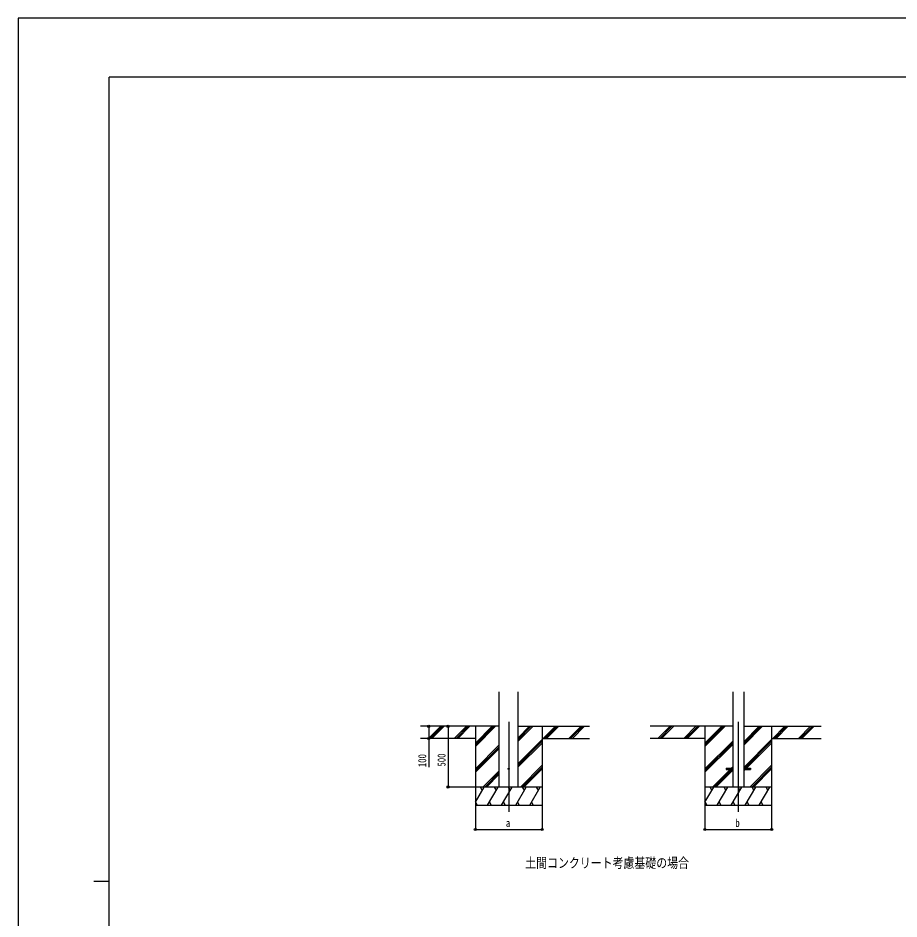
# Model space of a CAD drawing. Units: millimetres, scale not verified. Extents: x -10512 to 10512, y -7425 to 7425.
# Drawn here: x -10512 to -3253, y 0 to 7425 of the extents above; entities that cross this region are included whole.
import ezdxf
from ezdxf.enums import TextEntityAlignment as Align

# ---------------------------------------------------------------- set-up
doc = ezdxf.new("R2010")
doc.units = ezdxf.units.MM
doc.header["$LTSCALE"] = 30
for name, color, linetype in [('0-2_USER1', 3, 'Continuous'), ('0-3_YKK_12', 2, 'Continuous'), ('0-4_YKK_13', 4, 'Continuous'), ('0-5_YKK_A1', 4, 'Continuous'), ('0-6_YKK_D', 6, 'Continuous'), ('0-7_YKK_ZWAK', 7, 'Continuous')]:
    doc.layers.add(name, color=color, linetype=linetype)
doc.styles.add('ＭＳ ゴシック', font='')
doc.styles.get('ＭＳ ゴシック').set_extended_font_data('MS Gothic')

msp = doc.modelspace()

# ---------------------------------------------------------------- linework, layer by layer
at = {"layer": '0-3_YKK_12'}
for p, q in [((-6468.92, 1625.91), (-6468.92, 882.59)), ((-4577.35, 1625.91), (-4577.35, 882.59))]:
    msp.add_line(p, q, dxfattribs=at)
at = {"layer": '0-4_YKK_13'}
for p, q in [((-4677.35, 1242.17), (-4677.35, 1233.17)), ((-4677.35, 1242.17), (-4622.55, 1242.17)), ((-4677.35, 1233.17), (-4622.55, 1233.17)), ((-4532.15, 1242.17), (-4477.35, 1242.17)), ((-4532.15, 1233.17), (-4477.35, 1233.17)), ((-4477.35, 1242.17), (-4477.35, 1233.17))]:
    msp.add_line(p, q, dxfattribs=at)
msp.add_circle((-6468.92, 1237.67), 5, dxfattribs=at)
at = {"layer": '0-5_YKK_A1'}
for p, q in [((-6546.67, 1087.67), (-6546.67, 1873.02)), ((-6391.17, 1087.67), (-6391.17, 1873.02)), ((-4622.55, 1873.02), (-4622.55, 1087.67)), ((-4532.15, 1873.02), (-4532.15, 1087.67)), ((-6546.67, 1587.67), (-7194.87, 1587.67)), ((-7128.18, 1489.08), (-7029.58, 1587.67)), ((-7115.44, 1487.67), (-7015.44, 1587.67)), ((-7101.3, 1487.67), (-7001.3, 1587.67)), ((-6916.05, 1489.08), (-6817.45, 1587.67)), ((-6903.31, 1487.67), (-6803.31, 1587.67)), ((-6889.17, 1487.67), (-6789.17, 1587.67)), ((-6743.92, 1587.67), (-6743.92, 937.67)), ((-6743.92, 1420.79), (-6577.03, 1587.67)), ((-6743.92, 1434.93), (-6591.18, 1587.67)), ((-6743.92, 1449.08), (-6605.32, 1587.67)), ((-6391.17, 1465.17), (-6268.67, 1587.67)), ((-6391.17, 1479.32), (-6282.81, 1587.67)), ((-6391.17, 1493.46), (-6296.95, 1587.67)), ((-6391.17, 1587.67), (-5803.3, 1587.67)), ((-6193.92, 1587.67), (-6193.92, 937.67)), ((-6184.82, 1487.67), (-6084.82, 1587.67)), ((-6170.68, 1487.67), (-6070.68, 1587.67)), ((-6156.53, 1487.67), (-6056.53, 1587.67)), ((-5972.69, 1487.67), (-5872.69, 1587.67)), ((-5958.54, 1487.67), (-5858.54, 1587.67)), ((-5944.4, 1487.67), (-5844.4, 1587.67)), ((-4622.55, 1587.67), (-5303.3, 1587.67)), ((-5236.61, 1489.08), (-5138.01, 1587.67)), ((-5223.87, 1487.67), (-5123.87, 1587.67)), ((-5209.73, 1487.67), (-5109.73, 1587.67)), ((-5024.48, 1489.08), (-4925.88, 1587.67)), ((-5011.74, 1487.67), (-4911.74, 1587.67)), ((-4997.6, 1487.67), (-4897.6, 1587.67)), ((-4852.35, 1587.67), (-4852.35, 937.67)), ((-4852.35, 1420.79), (-4685.46, 1587.67)), ((-4852.35, 1434.93), (-4699.61, 1587.67)), ((-4852.35, 1449.08), (-4713.75, 1587.67)), ((-4532.15, 1432.62), (-4377.1, 1587.67)), ((-4532.15, 1446.77), (-4391.24, 1587.67)), ((-4532.15, 1460.91), (-4405.38, 1587.67)), ((-4532.15, 1587.67), (-3894.14, 1587.67)), ((-4302.35, 1587.67), (-4302.35, 937.67)), ((-4293.25, 1487.67), (-4193.25, 1587.67)), ((-4279.11, 1487.67), (-4179.11, 1587.67)), ((-4264.96, 1487.67), (-4164.96, 1587.67)), ((-4081.12, 1487.67), (-3981.12, 1587.67)), ((-4066.97, 1487.67), (-3966.97, 1587.67)), ((-4052.83, 1487.67), (-3952.83, 1587.67)), ((-6743.92, 1487.67), (-7194.87, 1487.67)), ((-6193.92, 1487.67), (-5803.3, 1487.67)), ((-4852.35, 1487.67), (-5303.3, 1487.67)), ((-4302.35, 1487.67), (-3894.14, 1487.67)), ((-6743.92, 1236.95), (-6546.67, 1434.19)), ((-6743.92, 1222.8), (-6546.67, 1420.05)), ((-6391.17, 1281.33), (-6193.92, 1478.58)), ((-6391.17, 1267.19), (-6193.92, 1464.43)), ((-6391.17, 1253.04), (-6193.92, 1450.29)), ((-4852.35, 1236.95), (-4622.55, 1466.74)), ((-4852.35, 1222.8), (-4622.55, 1452.6)), ((-4852.35, 1208.66), (-4622.55, 1438.46)), ((-4532.15, 1248.78), (-4302.35, 1478.58)), ((-4524.61, 1242.17), (-4302.35, 1464.43)), ((-4510.47, 1242.17), (-4302.35, 1450.29)), ((-6743.92, 1208.66), (-6546.67, 1405.91)), ((-6372.69, 1087.67), (-6193.92, 1266.45)), ((-4481.12, 1087.67), (-4302.35, 1266.45)), ((-6681.06, 1087.67), (-6546.67, 1222.06)), ((-6666.92, 1087.67), (-6546.67, 1207.92)), ((-6652.77, 1087.67), (-6546.67, 1193.78)), ((-6358.55, 1087.67), (-6193.92, 1252.3)), ((-6344.41, 1087.67), (-6193.92, 1238.16)), ((-4789.49, 1087.67), (-4643.99, 1233.17)), ((-4775.34, 1087.67), (-4629.84, 1233.17)), ((-4761.2, 1087.67), (-4622.55, 1226.33)), ((-4634.99, 1242.17), (-4622.55, 1254.61)), ((-4532.15, 1220.49), (-4519.47, 1233.17)), ((-4466.98, 1087.67), (-4302.35, 1252.3)), ((-4452.84, 1087.67), (-4302.35, 1238.16)), ((-6193.92, 1087.67), (-6743.92, 1087.67)), ((-6743.92, 962.22), (-6671.49, 1087.67)), ((-6686.49, 1061.69), (-6701.49, 1087.67)), ((-6642.62, 937.67), (-6556.02, 1087.67)), ((-6571.02, 1061.69), (-6586.02, 1087.67)), ((-6527.15, 937.67), (-6440.55, 1087.67)), ((-6455.55, 1061.69), (-6470.55, 1087.67)), ((-6411.68, 937.67), (-6325.08, 1087.67)), ((-6340.08, 1061.69), (-6355.08, 1087.67)), ((-6296.21, 937.67), (-6209.61, 1087.67)), ((-6224.61, 1061.69), (-6239.61, 1087.67)), ((-4302.35, 1087.67), (-4852.35, 1087.67)), ((-4852.35, 962.22), (-4779.92, 1087.67)), ((-4794.92, 1061.69), (-4809.92, 1087.67)), ((-4751.05, 937.67), (-4664.45, 1087.67)), ((-4679.45, 1061.69), (-4694.45, 1087.67)), ((-4635.58, 937.67), (-4548.98, 1087.67)), ((-4563.98, 1061.69), (-4578.98, 1087.67)), ((-4520.11, 937.67), (-4433.51, 1087.67)), ((-4448.51, 1061.69), (-4463.51, 1087.67)), ((-4404.64, 937.67), (-4318.04, 1087.67)), ((-4333.04, 1061.69), (-4348.04, 1087.67)), ((-6743.92, 937.67), (-6193.92, 937.67)), ((-6743.09, 963.65), (-6728.09, 937.67)), ((-6627.62, 963.65), (-6612.62, 937.67)), ((-6512.15, 963.65), (-6497.15, 937.67)), ((-6396.68, 963.65), (-6381.68, 937.67)), ((-6281.21, 963.65), (-6266.21, 937.67)), ((-4852.35, 937.67), (-4302.35, 937.67)), ((-4851.52, 963.65), (-4836.52, 937.67)), ((-4736.05, 963.65), (-4721.05, 937.67)), ((-4620.58, 963.65), (-4605.58, 937.67)), ((-4505.11, 963.65), (-4490.11, 937.67)), ((-4389.64, 963.65), (-4374.64, 937.67))]:
    msp.add_line(p, q, dxfattribs=at)
at = {"layer": '0-6_YKK_D'}
for p, q in [((-6968.97, 1587.67), (-6968.97, 1087.67)), ((-6744.92, 1087.67), (-6969.97, 1087.67)), ((-6743.92, 937.67), (-6743.92, 736.67)), ((-6193.92, 937.67), (-6193.92, 736.67)), ((-4852.35, 937.67), (-4852.35, 736.67)), ((-4302.35, 937.67), (-4302.35, 736.67)), ((-6743.92, 737.67), (-6193.92, 737.67)), ((-4852.35, 737.67), (-4302.35, 737.67))]:
    msp.add_line(p, q, dxfattribs=at)
msp.add_lwpolyline([(-7128.25, 1587.67), (-7128.25, 1487.67), (-7128.25, 1250.47)], dxfattribs=at)
for centre in [(-7128.25, 1587.67), (-6968.97, 1587.67), (-7128.25, 1487.67), (-6968.97, 1087.67), (-6743.92, 737.67), (-6193.92, 737.67), (-4852.35, 737.67), (-4302.35, 737.67)]:
    msp.add_circle(centre, 8.5, dxfattribs=at)
at = {"layer": '0-7_YKK_ZWAK'}
for p, q in [((9737.55, 6937.5), (-9762.45, 6937.5)), ((-9762.45, -6312.5), (-9762.45, 6937.5)), ((-9887.45, 312.5), (-9762.45, 312.5))]:
    msp.add_line(p, q, dxfattribs=at)
msp.add_lwpolyline([(-10512.5, -7425), (10512.5, -7425), (10512.5, 7425), (-10512.5, 7425)], close=True, dxfattribs=at)

# ---------------------------------------------------------------- texts
at = {"layer": '0-2_USER1', "style": 'ＭＳ ゴシック', "width": 0.8}
msp.add_text('土間コンクリート考慮基礎の場合', height=82.48, dxfattribs=at).set_placement((-6333.36, 396.32), align=Align.BOTTOM_LEFT)
at = {"layer": '0-6_YKK_D', "style": 'ＭＳ ゴシック', "width": 0.8}
for s, p in [('100', (-7129.05, 1251.27)), ('500', (-6969.77, 1256.07))]:
    msp.add_text(s, height=65.98, rotation=90, dxfattribs=at).set_placement(p, align=Align.BOTTOM_LEFT)
for s, p in [('b', (-4601.35, 738.47)), ('a', (-6492.92, 738.47))]:
    msp.add_text(s, height=65.98, dxfattribs=at).set_placement(p, align=Align.BOTTOM_LEFT)

doc.saveas('drawing.dxf')
